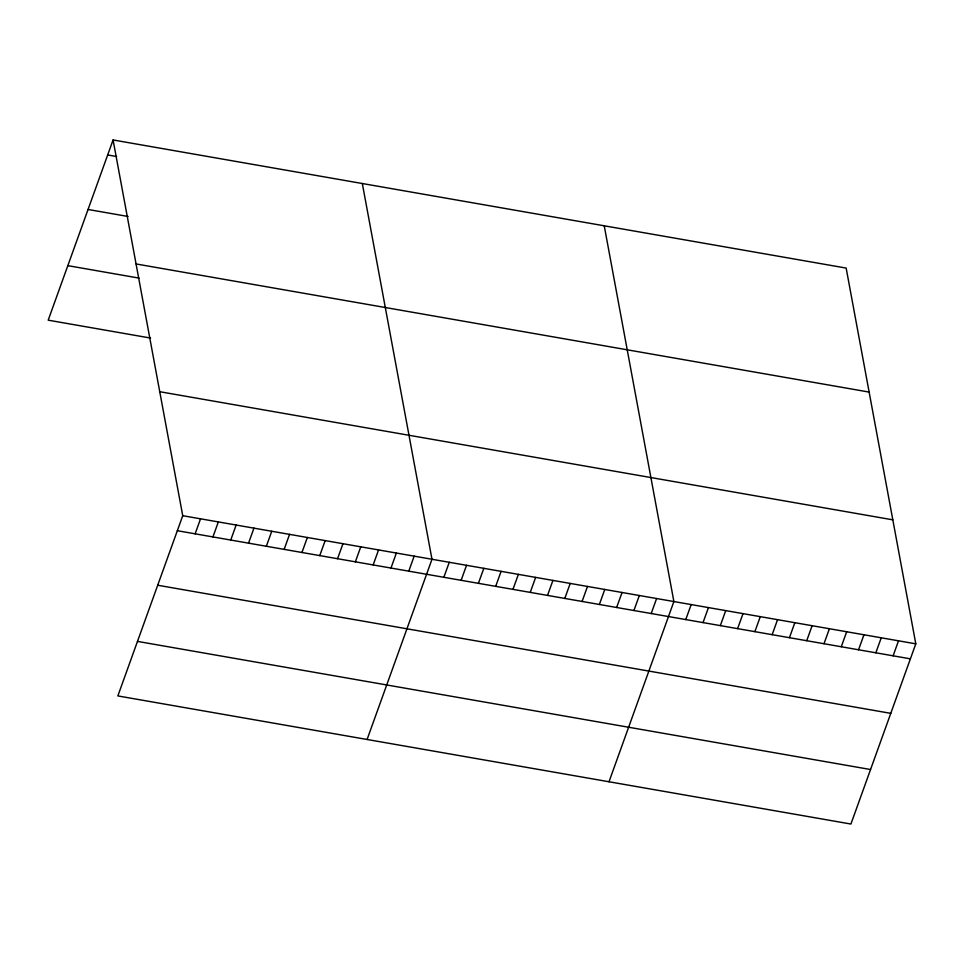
<?xml version="1.0" encoding="UTF-8"?>
<svg xmlns="http://www.w3.org/2000/svg" width="964" height="964" viewBox="0 0 964 964"><rect width="100%" height="100%" fill="white"/><g stroke="black" fill="none" stroke-linecap="round" stroke-linejoin="round"><path stroke-width="1.45" d="M113.077 139.961L182.738 515.704L117.849 695.924L850.923 824.039L915.8 643.832L846.151 268.076L113.077 139.961L48.2 320.168L150.565 338.063M195.138 533.827L200.536 518.825M212.936 536.936L218.334 521.934M230.745 540.045L236.144 525.043M248.543 543.154L253.942 528.152M266.341 546.263L271.752 531.272M284.151 549.384L289.549 534.381M301.949 552.493L307.359 537.49M319.759 555.601L325.157 540.599M337.557 558.71L342.955 543.708M355.367 561.831L360.765 546.829M373.164 564.94L378.563 549.938M390.974 568.049L396.373 553.047M408.772 571.158L414.171 556.156M367.091 739.484L431.98 559.265L362.319 183.522M443.85 577.291L449.26 562.289M461.129 580.316L466.54 565.314M478.409 583.328L483.82 568.326M495.689 586.353L501.099 571.351M512.969 589.378L518.367 574.375M530.248 592.39L535.647 577.388M547.528 595.415L552.926 580.412M564.808 598.427L570.206 583.425M582.087 601.452L587.486 586.449M599.367 604.476L604.765 589.474M616.647 607.489L622.045 592.486M633.926 610.513L639.325 595.511M651.206 613.526L656.605 598.536M609.007 781.756L673.884 601.548L604.235 225.805M685.766 619.575L691.164 604.573M703.045 622.587L708.444 607.585M720.325 625.612L725.723 610.61M737.605 628.636L743.003 613.634M754.884 631.649L760.283 616.647M772.164 634.674L777.562 619.671M789.444 637.686L794.842 622.696M806.723 640.711L812.122 625.708M824.003 643.735L829.401 628.733M841.283 646.748L846.681 631.745M858.562 649.772L863.961 634.77M875.842 652.797L881.241 637.794M893.122 655.809L898.52 640.807M107.679 154.963L116.584 156.517M88.049 209.477L128.104 216.478M136.069 263.955L869.13 392.083M67.829 265.654L139.045 278.102M159.747 391.709L892.809 519.837M182.738 515.704L915.8 643.832M177.328 530.706L910.402 658.834M157.698 585.232L890.772 713.348M137.478 641.397L870.552 769.525"/></g></svg>
